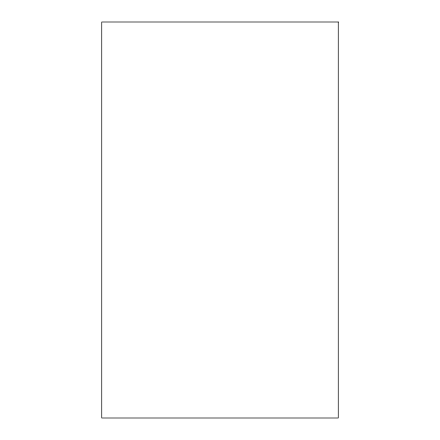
<?xml version="1.0" encoding="UTF-8"?>
<svg xmlns="http://www.w3.org/2000/svg" width="440" height="440" viewBox="0 0 440 440"><rect width="100%" height="100%" fill="white"/><g stroke="black" fill="none" stroke-linecap="round" stroke-linejoin="round"><path stroke-width="0.66" d="M338.25 22L101.75 22L101.75 418L338.25 418L338.25 22"/></g></svg>
